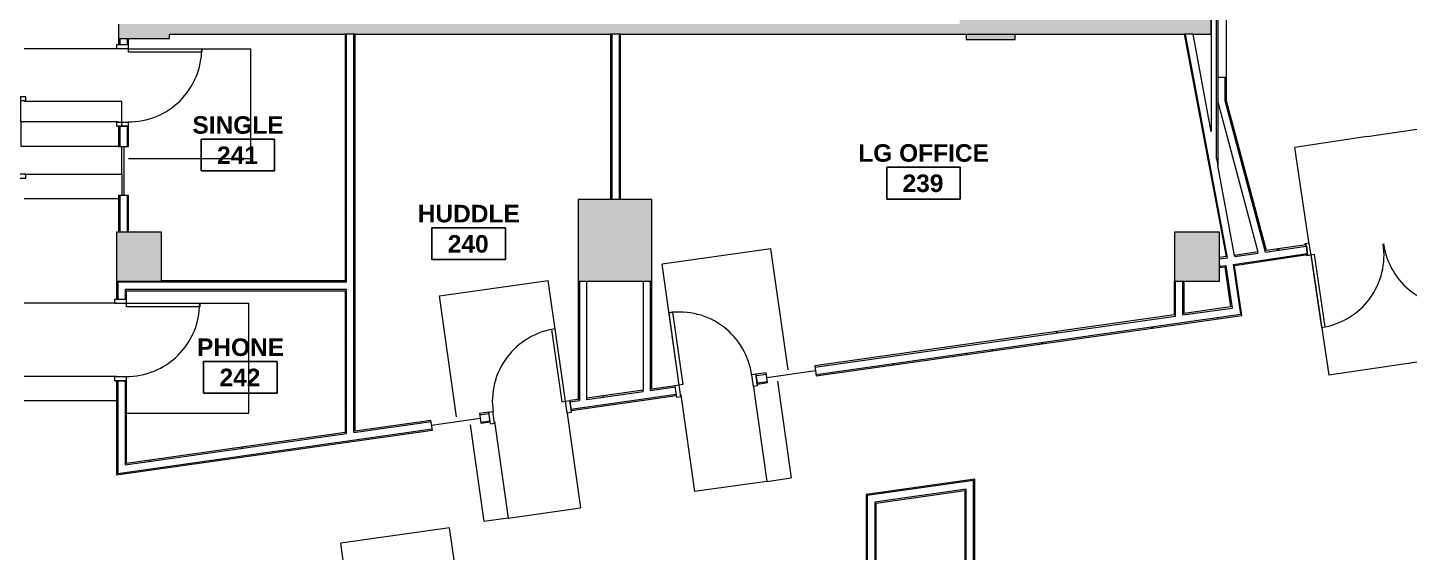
# Model space of a CAD drawing. Header units: inches. Extents: x 25331 to 28023, y 11893 to 13691.
# Drawn here: x 26046 to 26722, y 12508 to 12765 of the extents above; entities that cross this region are included whole.
import ezdxf

# ---------------------------------------------------------------- set-up
doc = ezdxf.new("R2010")
doc.units = ezdxf.units.IN
doc.header["$MEASUREMENT"] = 0
for name, color, linetype, lineweight in [('A-AREA-IDEN', 1, 'Continuous', 9), ('A-DETL-GENF', 247, 'Continuous', 9), ('A-DETL-MEDM', 8, 'Continuous', 13), ('A-DOOR', 8, 'Continuous', 13), ('A-DOOR-FRAM', 8, 'Continuous', 20), ('A-GENM', 8, 'Continuous', 13), ('A-GLAZ', 8, 'Continuous', 13), ('A-WALL', 8, 'Continuous', 13), ('A-WALL-PATT', 8, 'Continuous', 13), ('I-WALL', 8, 'Continuous', 13), ('S-COLS', 8, 'Continuous', 13)]:
    doc.layers.add(name, color=color, linetype=linetype, lineweight=lineweight)
doc.styles.add('Swis721 Lt BT_B', font='', dxfattribs={"height": 8.583975})
doc.styles.get('Swis721 Lt BT_B').set_extended_font_data('Swis721 Lt BT', bold=True)
pattern_1 = [(0, (0, 0), (30.72, 7.68), [1.267, -21.773, 1.267, -21.773, -122.88]), (0, (0, 0), (30.72, 7.68), [-46.08, 1.267, -44.813, 1.267, -21.773, -53.76]), (0, (0, 0), (30.72, 7.68), [-115.2, 1.267, -14.093, 1.267, -37.133]), (120, (11.52, 3.84), (-22.0110751, 22.7643004), [1.267, -21.773, 1.267, -21.773, -122.88]), (120, (11.52, 3.84), (-22.0110751, 22.7643004), [-46.08, 1.267, -44.813, 1.267, -21.773, -53.76]), (120, (11.52, 3.84), (-22.0110751, 22.7643004), [-115.2, 1.267, -14.093, 1.267, -37.133]), (240, (15.36, 19.2), (-8.7089249, -30.4443004), [1.267, -21.773, 1.267, -21.773, -122.88]), (240, (15.36, 19.2), (-8.7089249, -30.4443004), [-46.08, 1.267, -44.813, 1.267, -21.773, -53.76]), (240, (15.36, 19.2), (-8.7089249, -30.4443004), [-115.2, 1.267, -14.093, 1.267, -37.133])]

# ---------------------------------------------------------------- blocks, each defined once
blk = doc.blocks.new('Single Flush - OTJ_SOLIDFLUSH_ALUM-4900275-FIRST FLOOR CONSTRUCTION')
at = {"layer": 'A-DOOR'}
for p, q in [((16.16, -2.44), (17.91, -2.44)), ((16.16, -38.25), (16.16, -2.44)), ((17.91, -2.44), (17.91, -38.25)), ((17.91, -38.25), (16.16, -38.25))]:
    blk.add_line(p, q, dxfattribs=at)
blk.add_arc((17.91, -2.44), 35.81, 179.5, 270, dxfattribs=at)
at = {"layer": 'A-DOOR-FRAM'}
for p, q in [((-20, 3.31), (-20, -2.44)), ((-20, 3.31), (-18, 3.31)), ((-18, 3.31), (-18, -2.44)), ((18, 3.31), (18, -2.44)), ((18, 3.31), (20, 3.31)), ((20, 3.31), (20, -2.44)), ((-20, -2.44), (-18, -2.44)), ((18, -2.44), (20, -2.44))]:
    blk.add_line(p, q, dxfattribs=at)
at = {"layer": 'A-GENM'}
for p, q in [((-17.91, 50.25), (-29.91, 50.25)), ((-29.91, 2.44), (-29.91, 50.25)), ((-17.91, 50.25), (17.91, 50.25)), ((-17.91, 2.44), (-17.91, 50.25)), ((17.91, 2.44), (17.91, 50.25)), ((17.87, 2.44), (17.91, 2.44)), ((-35.91, -2.44), (-35.91, -62.25)), ((17.87, -2.44), (17.91, -2.44)), ((17.91, -2.44), (17.91, -62.25)), ((-35.91, -62.25), (17.91, -62.25))]:
    blk.add_line(p, q, dxfattribs=at)
blk = doc.blocks.new('Single Flush - OTJ_SOLIDFLUSH_ALUM-V1-FIRST FLOOR CONSTRUCTION')
at = {"layer": 'A-DOOR'}
for p, q in [((16.16, 38.25), (16.16, 2.44)), ((17.91, 38.25), (16.16, 38.25)), ((17.91, 2.44), (17.91, 38.25)), ((16.16, 2.44), (17.91, 2.44))]:
    blk.add_line(p, q, dxfattribs=at)
blk.add_arc((17.91, 2.44), 35.81, 90, 180.5, dxfattribs=at)
at = {"layer": 'A-DOOR-FRAM'}
for p, q in [((-20, -3.31), (-20, 2.44)), ((-20, 2.44), (-18, 2.44)), ((-18, -3.31), (-18, 2.44)), ((18, -3.31), (18, 2.44)), ((18, 2.44), (20, 2.44)), ((20, -3.31), (20, 2.44)), ((-20, -3.31), (-18, -3.31)), ((18, -3.31), (20, -3.31))]:
    blk.add_line(p, q, dxfattribs=at)
at = {"layer": 'A-GENM'}
for p, q in [((-35.91, 62.25), (17.91, 62.25)), ((-35.91, 2.44), (-35.91, 62.25)), ((17.91, 2.44), (17.91, 62.25)), ((17.87, 2.44), (17.91, 2.44)), ((-29.91, -2.44), (-29.91, -48.69)), ((-17.91, -2.44), (-17.91, -50.25)), ((17.87, -2.44), (17.91, -2.44)), ((17.91, -2.44), (17.91, -50.25)), ((-17.91, -50.25), (-28.4, -50.25)), ((-17.91, -50.25), (-4.4, -50.25)), ((5.6, -50.25), (17.91, -50.25))]:
    blk.add_line(p, q, dxfattribs=at)
blk = doc.blocks.new('Frameless opening with glazing - 24_ x 96_-4900874-FIRST FLOOR CONSTRUCTION')
at = {"layer": 'A-GLAZ'}
blk.add_line((-13.5, 0.0625), (10.5, 0.0625), dxfattribs=at)
blk = doc.blocks.new('Double Flush w-Skinny Lite - Int-N-LDMF-36_ x 84_-4914563-FIRST FLOOR CONSTRUCTION')
at = {"layer": 'A-DOOR'}
for p, q in [((16.16, -2.94), (17.91, -2.94)), ((16.16, -38.75), (16.16, -2.94)), ((17.91, -2.94), (17.91, -38.75)), ((17.91, -38.75), (16.16, -38.75))]:
    blk.add_line(p, q, dxfattribs=at)
blk.add_arc((17.91, -2.94), 35.81, 179.5, 270, dxfattribs=at)
at = {"layer": 'A-DOOR-FRAM'}
for p, q in [((-20, 2.94), (-20, 2.44)), ((-20, 2.94), (-18, 2.94)), ((-20, 2.44), (-19.5, 2.44)), ((-19.5, 2.44), (-19.5, -2.44)), ((-18, 2.94), (-18, -2.94)), ((18, 2.94), (18, -2.94)), ((18, 2.94), (20, 2.94)), ((19.5, 2.44), (19.5, -2.44)), ((19.5, 2.44), (20, 2.44)), ((20, 2.94), (20, 2.44)), ((-20, -2.94), (-20, -2.44)), ((-20, -2.44), (-19.5, -2.44)), ((-20, -2.94), (-18, -2.94)), ((18, -2.94), (20, -2.94)), ((19.5, -2.44), (20, -2.44)), ((20, -2.94), (20, -2.44))]:
    blk.add_line(p, q, dxfattribs=at)
at = {"layer": 'A-GENM'}
for p, q in [((-17.91, 50.25), (-29.91, 50.25)), ((-29.91, 2.44), (-29.91, 50.25)), ((-17.91, 50.25), (17.91, 50.25)), ((-17.91, 2.44), (-17.91, 50.25)), ((17.91, 2.44), (17.91, 50.25)), ((17.87, 2.44), (17.91, 2.44)), ((-35.91, -2.44), (-35.91, -62.25)), ((17.87, -2.44), (17.91, -2.44)), ((17.91, -2.44), (17.91, -62.25)), ((-35.91, -62.25), (17.91, -62.25))]:
    blk.add_line(p, q, dxfattribs=at)
blk = doc.blocks.new('Double Flush - Int-F-WDMF-72_ x 84_-5075915-FIRST FLOOR CONSTRUCTION')
at = {"layer": 'A-DOOR'}
for p, q in [((-35.91, 38.75), (-34.16, 38.75)), ((-35.91, 2.94), (-35.91, 38.75)), ((-34.16, 38.75), (-34.16, 2.94)), ((34.16, 38.75), (34.16, 2.94)), ((35.91, 38.75), (34.16, 38.75)), ((35.91, 2.94), (35.91, 38.75)), ((-34.16, 2.94), (-35.91, 2.94)), ((34.16, 2.94), (35.91, 2.94))]:
    blk.add_line(p, q, dxfattribs=at)
for centre, start, end in [((-35.91, 2.94), 359.5, 90), ((35.91, 2.94), 90, 180.5)]:
    blk.add_arc(centre, 35.81, start, end, dxfattribs=at)
at = {"layer": 'A-DOOR-FRAM'}
for p, q in [((-38, 2.94), (-36, 2.94)), ((-38, 2.94), (-38, 2.44)), ((-38, 2.44), (-37.5, 2.44)), ((-37.5, -2.44), (-37.5, 2.44)), ((-36, -2.94), (-36, 2.94)), ((36, -2.94), (36, 2.94)), ((36, 2.94), (38, 2.94)), ((37.5, 2.44), (38, 2.44)), ((37.5, -2.44), (37.5, 2.44)), ((38, 2.94), (38, 2.44)), ((-38, -2.44), (-37.5, -2.44)), ((-38, -2.94), (-38, -2.44)), ((-38, -2.94), (-36, -2.94)), ((36, -2.94), (38, -2.94)), ((37.5, -2.44), (38, -2.44)), ((38, -2.94), (38, -2.44))]:
    blk.add_line(p, q, dxfattribs=at)
at = {"layer": 'A-GENM'}
for p, q in [((-35.91, 62.44), (35.91, 62.44)), ((-35.91, 2.44), (-35.91, 62.44)), ((35.91, 2.44), (35.91, 62.44)), ((35.87, 2.44), (35.91, 2.44)), ((-35.91, -2.44), (-35.91, -50.44)), ((35.87, -2.44), (35.91, -2.44)), ((35.91, -2.44), (35.91, -50.44)), ((0.09, -50.44), (-35.91, -50.44)), ((0.09, -50.44), (35.91, -50.44))]:
    blk.add_line(p, q, dxfattribs=at)
blk = doc.blocks.new('Single Flush - OTJ_SOLIDFLUSH_ALUM-V5-FIRST FLOOR CONSTRUCTION')
at = {"layer": 'A-DOOR'}
for p, q in [((16.16, -2.44), (17.91, -2.44)), ((16.16, -38.25), (16.16, -2.44)), ((17.91, -2.44), (17.91, -38.25)), ((17.91, -38.25), (16.16, -38.25))]:
    blk.add_line(p, q, dxfattribs=at)
blk.add_arc((17.91, -2.44), 35.81, 179.5, 270, dxfattribs=at)
at = {"layer": 'A-DOOR-FRAM'}
for p, q in [((-20, 3.31), (-20, -2.44)), ((-20, 3.31), (-18, 3.31)), ((-18, 3.31), (-18, -2.44)), ((18, 3.31), (18, -2.44)), ((18, 3.31), (20, 3.31)), ((20, 3.31), (20, -2.44)), ((-20, -2.44), (-18, -2.44)), ((18, -2.44), (20, -2.44))]:
    blk.add_line(p, q, dxfattribs=at)
at = {"layer": 'A-GENM'}
for p, q in [((-29.91, 2.44), (-29.91, 47.71)), ((-17.91, 2.44), (-17.91, 47.71)), ((17.91, 2.44), (17.91, 47.71)), ((17.87, 2.44), (17.91, 2.44)), ((-35.91, -2.44), (-35.91, -62.25)), ((17.87, -2.44), (17.91, -2.44)), ((17.91, -2.44), (17.91, -62.25)), ((-35.91, -62.25), (17.91, -62.25))]:
    blk.add_line(p, q, dxfattribs=at)
blk = doc.blocks.new('Single Flush - OTJ_SOLIDFLUSH_ALUM-V6-FIRST FLOOR CONSTRUCTION')
at = {"layer": 'A-DOOR'}
for p, q in [((16.16, -2.44), (17.91, -2.44)), ((16.16, -38.25), (16.16, -2.44)), ((17.91, -2.44), (17.91, -38.25)), ((17.91, -38.25), (16.16, -38.25))]:
    blk.add_line(p, q, dxfattribs=at)
blk.add_arc((17.91, -2.44), 35.81, 179.5, 270, dxfattribs=at)
at = {"layer": 'A-DOOR-FRAM'}
for p, q in [((-20, 3.31), (-20, -2.44)), ((-20, 3.31), (-18, 3.31)), ((-18, 3.31), (-18, -2.44)), ((18, 3.31), (18, -2.44)), ((18, 3.31), (20, 3.31)), ((20, 3.31), (20, -2.44)), ((-20, -2.44), (-18, -2.44)), ((18, -2.44), (20, -2.44))]:
    blk.add_line(p, q, dxfattribs=at)
at = {"layer": 'A-GENM'}
for p, q in [((-17.91, 50.25), (-29.91, 50.25)), ((-29.91, 2.44), (-29.91, 50.25)), ((-17.91, 50.25), (-5.6, 50.25)), ((-17.91, 2.44), (-17.91, 50.25)), ((17.91, 2.44), (17.91, 48.69)), ((17.87, 2.44), (17.91, 2.44)), ((-35.91, -2.44), (-35.91, -62.25)), ((17.87, -2.44), (17.91, -2.44)), ((17.91, -2.44), (17.91, -62.25)), ((-35.91, -62.25), (17.91, -62.25))]:
    blk.add_line(p, q, dxfattribs=at)
blk = doc.blocks.new('Concrete-Rectangular-Column - 22_ X 25_-5105699-FIRST FLOOR CONSTRUCTION')
at = {"layer": 'S-COLS'}
blk.add_hatch(color=256, dxfattribs=at).paths.add_polyline_path([(12, -11), (12, 11), (-12, 11), (-12, -11), (9.17, -11)], flags=0)
for p, q in [((12, 11), (-12, 11)), ((-12, 11), (-12, -11)), ((12, -11), (12, 11)), ((-12, -11), (12, -11))]:
    blk.add_line(p, q, dxfattribs=at)
blk = doc.blocks.new('Concrete-Rectangular-Column - 36_ X 40_-5107973-FIRST FLOOR CONSTRUCTION')
at = {"layer": 'S-COLS'}
blk.add_hatch(color=256, dxfattribs=at).paths.add_polyline_path([(18, -20), (18, 20), (-18, 20), (-18, -20)], flags=0)
for p, q in [((18, 20), (-18, 20)), ((-18, 20), (-18, -20)), ((18, -20), (18, 20)), ((-18, -20), (18, -20))]:
    blk.add_line(p, q, dxfattribs=at)
blk = doc.blocks.new('Single Flush - OTJ_SOLIDFLUSH_ALUM-4900816-FIRST FLOOR CONSTRUCTION')
at = {"layer": 'A-DOOR'}
for p, q in [((16.16, 38.25), (16.16, 2.44)), ((17.91, 38.25), (16.16, 38.25)), ((17.91, 2.44), (17.91, 38.25)), ((16.16, 2.44), (17.91, 2.44))]:
    blk.add_line(p, q, dxfattribs=at)
blk.add_arc((17.91, 2.44), 35.81, 90, 180.5, dxfattribs=at)
at = {"layer": 'A-DOOR-FRAM'}
for p, q in [((-20, -3.31), (-20, 2.44)), ((-20, 2.44), (-18, 2.44)), ((-18, -3.31), (-18, 2.44)), ((18, -3.31), (18, 2.44)), ((18, 2.44), (20, 2.44)), ((20, -3.31), (20, 2.44)), ((-20, -3.31), (-18, -3.31)), ((18, -3.31), (20, -3.31))]:
    blk.add_line(p, q, dxfattribs=at)
at = {"layer": 'A-GENM'}
for p, q in [((-35.91, 62.25), (17.91, 62.25)), ((-35.91, 2.44), (-35.91, 62.25)), ((17.91, 2.44), (17.91, 62.25)), ((17.87, 2.44), (17.91, 2.44)), ((-29.91, -2.44), (-29.91, -50.25)), ((-17.91, -2.44), (-17.91, -50.25)), ((17.87, -2.44), (17.91, -2.44)), ((17.91, -2.44), (17.91, -50.25)), ((-17.91, -50.25), (-29.91, -50.25)), ((-17.91, -50.25), (17.91, -50.25))]:
    blk.add_line(p, q, dxfattribs=at)
blk = doc.blocks.new('Opening-Door - 102 x 245-5279857-FIRST FLOOR CONSTRUCTION')
at = {"layer": 'A-DETL-GENF'}
for p, q in [((122.18, 2.13), (-122.82, 2.13)), ((-122.82, -2.12), (122.18, -2.12))]:
    blk.add_line(p, q, dxfattribs=at)
at = {"layer": 'A-DETL-MEDM'}
for p, q in [((-122.82, 2.13), (-122.82, -2.12)), ((122.18, -2.12), (122.18, 2.13))]:
    blk.add_line(p, q, dxfattribs=at)
blk = doc.blocks.new('Room Tag - Room Name and Number-3379422-FIRST FLOOR CONSTRUCTION')
at = {"layer": 'A-AREA-IDEN'}
for p, q in [((-0.1881, -0.1636), (-0.1881, -0.0018)), ((-0.1881, -0.0018), (0.1869, -0.0018)), ((0.1869, -0.0018), (-0.1881, -0.0018)), ((-0.1881, -0.0018), (-0.1881, -0.1636)), ((0.1869, -0.0018), (0.1869, -0.1636)), ((0.1869, -0.1636), (0.1869, -0.0018)), ((0.1869, -0.1636), (-0.1881, -0.1636)), ((-0.1881, -0.1636), (0.1869, -0.1636))]:
    blk.add_line(p, q, dxfattribs=at)

msp = doc.modelspace()

# ---------------------------------------------------------------- hatches: boundary and pattern name
at = {"layer": 'A-WALL-PATT'}
for points in [[(26512.07, 12762.11), (26512.07, 12990.11), (26502.07, 12990.11), (26502.07, 12762.11), (26505.35, 12762.11)], [(26612.11, 12762.11), (26625.35, 12762.11), (26625.35, 12776.11), (26512.07, 12776.11), (26512.07, 12762.11), (26523.82, 12762.11)], [(26095.23, 12760.11), (26115.35, 12760.11), (26115.33, 12767.11), (26090.35, 12767.11), (26090.35, 12760.11), (26092.19, 12760.11)], [(26502.07, 12762.11), (26502.07, 12767.11), (26115.35, 12767.11), (26115.35, 12762.11), (26485.61, 12762.11)], [(26509.97, 12759.61), (26529.35, 12759.61), (26529.35, 12762.11), (26505.35, 12762.11), (26505.35, 12759.61)]]:
    msp.add_hatch(color=256, dxfattribs=at).paths.add_polyline_path(points, flags=0)
h = msp.add_hatch(dxfattribs=at)
h.set_pattern_fill('FP2_2', color=256, style=0, pattern_type=2)
h.set_pattern_definition(pattern_1)
h.paths.add_polyline_path([(26628.48, 12697.88), (26628.48, 12809.11), (26627.85, 12809.11), (26627.85, 12701.21)], flags=0)
h.paths.add_polyline_path([(26627.85, 12850.11), (26628.48, 12850.11), (26628.48, 12911.36), (26627.85, 12911.36), (26627.85, 12850.36)], flags=0)
h.paths.add_polyline_path([(26628.48, 12952.36), (26628.48, 12984.11), (26627.85, 12984.11), (26627.85, 12952.36)], flags=0)
h = msp.add_hatch(dxfattribs=at)
h.set_pattern_fill('FP2_2', color=256, style=0, pattern_type=2)
h.set_pattern_definition(pattern_1)
h.paths.add_polyline_path([(26201.33, 12567.07), (26201.96, 12567.16), (26201.96, 12637.05), (26201.33, 12637.05), (26201.33, 12567.16)], flags=0)
h.paths.add_polyline_path([(26201.96, 12640.68), (26201.96, 12762.11), (26201.33, 12762.11), (26201.33, 12640.68)], flags=0)
h = msp.add_hatch(dxfattribs=at)
h.set_pattern_fill('FP2_2', color=256, style=0, pattern_type=2)
h.set_pattern_definition(pattern_1)
h.paths.add_polyline_path([(26205.58, 12567.67), (26206.21, 12567.76), (26206.21, 12762.11), (26205.58, 12762.11), (26205.58, 12567.68)], flags=0)
h = msp.add_hatch(dxfattribs=at)
h.set_pattern_fill('FP2_2', color=256, style=0, pattern_type=2)
h.set_pattern_definition(pattern_1)
h.paths.add_polyline_path([(26331.14, 12681.23), (26331.77, 12681.23), (26331.77, 12762.11), (26331.14, 12762.11)], flags=0)
h = msp.add_hatch(dxfattribs=at)
h.set_pattern_fill('FP2_2', color=256, style=0, pattern_type=2)
h.set_pattern_definition(pattern_1)
h.paths.add_polyline_path([(26336.02, 12681.23), (26336.02, 12762.11), (26335.39, 12762.11), (26335.39, 12681.23)], flags=0)
h = msp.add_hatch(dxfattribs=at)
h.set_pattern_fill('FP2_2', color=256, style=0, pattern_type=2)
h.set_pattern_definition(pattern_1)
h.paths.add_polyline_path([(26632.54, 12653.2), (26633.15, 12653.29), (26612.74, 12762.11), (26612.11, 12762.11), (26629.35, 12670.16)], flags=0)
h = msp.add_hatch(dxfattribs=at)
h.set_pattern_fill('FP2_2', color=256, style=0, pattern_type=2)
h.set_pattern_definition(pattern_1)
h.paths.add_polyline_path([(26651.77, 12656.05), (26652.4, 12656.14), (26632.73, 12729.54), (26632.1, 12729.45), (26641.72, 12693.56)], flags=0)
h = msp.add_hatch(dxfattribs=at)
h.set_pattern_fill('FP2_2', color=256, style=0, pattern_type=2)
h.set_pattern_definition(pattern_1)
h.paths.add_polyline_path([(26629.35, 12652.09), (26633.27, 12652.67), (26633.15, 12653.29), (26629.35, 12652.73), (26629.35, 12652.17)], flags=0)
h.paths.add_polyline_path([(26636.86, 12653.21), (26648.33, 12654.9), (26648.16, 12655.51), (26636.74, 12653.82), (26636.84, 12653.29)], flags=0)
h.paths.add_polyline_path([(26651.94, 12655.44), (26671.83, 12658.39), (26671.74, 12659.01), (26651.77, 12656.05)], flags=0)
h.paths.add_polyline_path([(26746.02, 12669.38), (26763.6, 12671.98), (26763.6, 12672.62), (26745.93, 12670)], flags=0)
h.paths.add_polyline_path([(26767.23, 12672.52), (26767.85, 12672.62), (26767.85, 12673.25), (26767.23, 12673.15), (26767.23, 12672.61)], flags=0)
h = msp.add_hatch(dxfattribs=at)
h.set_pattern_fill('FP2_2', color=256, style=0, pattern_type=2)
h.set_pattern_definition(pattern_1)
h.paths.add_polyline_path([(26629.56, 12647.83), (26632.51, 12648.26), (26632.41, 12648.88), (26629.46, 12648.45), (26629.51, 12648.17)], flags=0)
h.paths.add_polyline_path([(26636.09, 12648.8), (26672.45, 12654.18), (26672.36, 12654.8), (26636, 12649.41), (26636.08, 12648.89)], flags=0)
h.paths.add_polyline_path([(26746.64, 12665.18), (26756.58, 12666.65), (26756.49, 12667.27), (26746.55, 12665.79)], flags=0)
h.paths.add_polyline_path([(26760.17, 12667.18), (26770.35, 12668.69), (26770.35, 12669.32), (26760.08, 12667.8), (26760.16, 12667.27)], flags=0)
h = msp.add_hatch(dxfattribs=at)
h.set_pattern_fill('FP2_2', color=256, style=0, pattern_type=2)
h.set_pattern_definition(pattern_1)
h.paths.add_polyline_path([(26634.79, 12628.56), (26635.41, 12628.65), (26632.51, 12648.26), (26631.89, 12648.17), (26634.78, 12628.65)], flags=0)
h = msp.add_hatch(dxfattribs=at)
h.set_pattern_fill('FP2_2', color=256, style=0, pattern_type=2)
h.set_pattern_definition(pattern_1)
h.paths.add_polyline_path([(26639.62, 12624.95), (26640.24, 12625.04), (26636.71, 12648.89), (26636.09, 12648.8), (26639.61, 12625.04)], flags=0)
h = msp.add_hatch(dxfattribs=at)
h.set_pattern_fill('FP2_2', color=256, style=0, pattern_type=2)
h.set_pattern_definition(pattern_1)
h.paths.add_polyline_path([(26089.37, 12546.9), (26089.99, 12546.98), (26089.99, 12592.43), (26089.37, 12592.43), (26089.37, 12546.9)], flags=0)
h.paths.add_polyline_path([(26089.99, 12632.43), (26089.99, 12640.68), (26089.37, 12640.68), (26089.37, 12632.43)], flags=0)
h = msp.add_hatch(dxfattribs=at)
h.set_pattern_fill('FP2_2', color=256, style=0, pattern_type=2)
h.set_pattern_definition(pattern_1)
h.paths.add_polyline_path([(26201.33, 12640.68), (26201.33, 12641.3), (26111.3, 12641.3), (26111.3, 12640.68), (26157.76, 12640.68)], flags=0)
h = msp.add_hatch(dxfattribs=at)
h.set_pattern_fill('FP2_2', color=256, style=0, pattern_type=2)
h.set_pattern_definition(pattern_1)
h.paths.add_polyline_path([(26157.76, 12636.43), (26201.33, 12636.43), (26201.33, 12637.05), (26111.3, 12637.05), (26111.3, 12636.43), (26114.24, 12636.43)], flags=0)
h = msp.add_hatch(dxfattribs=at)
h.set_pattern_fill('FP2_2', color=256, style=0, pattern_type=2)
h.set_pattern_definition(pattern_1)
h.paths.add_polyline_path([(26315.37, 12582.62), (26316, 12582.71), (26316, 12641.23), (26315.37, 12641.23), (26315.37, 12582.66)], flags=0)
h = msp.add_hatch(dxfattribs=at)
h.set_pattern_fill('FP2_2', color=256, style=0, pattern_type=2)
h.set_pattern_definition(pattern_1)
h.paths.add_polyline_path([(26350.75, 12588.27), (26351.37, 12588.36), (26351.37, 12641.23), (26350.75, 12641.23), (26350.75, 12589.36)], flags=0)
h = msp.add_hatch(dxfattribs=at)
h.set_pattern_fill('FP2_2', color=256, style=0, pattern_type=2)
h.set_pattern_definition(pattern_1)
h.paths.add_polyline_path([(26315.37, 12578.32), (26363.48, 12585.15), (26363.39, 12585.77), (26315.37, 12578.96), (26315.37, 12578.41)], flags=0)
h.paths.add_polyline_path([(26403.08, 12590.77), (26408.13, 12591.48), (26408.04, 12592.1), (26402.99, 12591.39)], flags=0)
h.paths.add_polyline_path([(26431.89, 12594.85), (26640.33, 12624.42), (26640.24, 12625.04), (26431.8, 12595.47)], flags=0)
h = msp.add_hatch(dxfattribs=at)
h.set_pattern_fill('FP2_2', color=256, style=0, pattern_type=2)
h.set_pattern_definition(pattern_1)
h.paths.add_polyline_path([(26319.62, 12583.22), (26347.12, 12587.12), (26347.12, 12587.75), (26319.62, 12583.85)], flags=0)
h.paths.add_polyline_path([(26350.75, 12587.64), (26362.88, 12589.36), (26362.79, 12589.98), (26350.75, 12588.27), (26350.75, 12587.75)], flags=0)
h.paths.add_polyline_path([(26402.49, 12594.98), (26407.53, 12595.69), (26407.44, 12596.31), (26402.4, 12595.59), (26402.42, 12595.47)], flags=0)
h.paths.add_polyline_path([(26431.29, 12599.06), (26607.85, 12624.11), (26607.85, 12624.74), (26431.21, 12599.68)], flags=0)
h.paths.add_polyline_path([(26611.48, 12624.62), (26635.5, 12628.03), (26635.41, 12628.65), (26611.48, 12625.25), (26611.48, 12624.65)], flags=0)
h = msp.add_hatch(dxfattribs=at)
h.set_pattern_fill('FP2_2', color=256, style=0, pattern_type=2)
h.set_pattern_definition(pattern_1)
h.paths.add_polyline_path([(26093.62, 12551.16), (26201.96, 12566.53), (26201.96, 12567.16), (26093.62, 12551.79), (26093.62, 12551.28)], flags=0)
h.paths.add_polyline_path([(26205.58, 12567.04), (26243.36, 12572.4), (26243.27, 12573.02), (26205.58, 12567.67), (26205.58, 12567.07)], flags=0)
h.paths.add_polyline_path([(26267.12, 12575.77), (26271.7, 12576.42), (26271.61, 12577.04), (26267.03, 12576.39)], flags=0)
h.paths.add_polyline_path([(26311.3, 12582.04), (26315.37, 12582.62), (26315.37, 12583.25), (26311.22, 12582.62)], flags=0)
h = msp.add_hatch(dxfattribs=at)
h.set_pattern_fill('FP2_2', color=256, style=0, pattern_type=2)
h.set_pattern_definition(pattern_1)
h.paths.add_polyline_path([(26089.37, 12546.26), (26243.96, 12568.19), (26243.87, 12568.81), (26089.37, 12546.87)], flags=0)
h.paths.add_polyline_path([(26267.72, 12571.56), (26272.29, 12572.21), (26272.21, 12572.83), (26267.63, 12572.18)], flags=0)
h.paths.add_polyline_path([(26311.9, 12577.83), (26315.37, 12578.32), (26315.37, 12578.96), (26311.81, 12578.45), (26311.83, 12578.32)], flags=0)
h = msp.add_hatch(dxfattribs=at)
h.set_pattern_fill('FP2_2', color=256, style=0, pattern_type=2)
h.set_pattern_definition(pattern_1)
h.paths.add_polyline_path([(26456.31, 12536.08), (26509.52, 12543.62), (26509.52, 12544.26), (26456.31, 12536.71), (26456.31, 12536.17)], flags=0)
h = msp.add_hatch(dxfattribs=at)
h.set_pattern_fill('FP2_2', color=256, style=0, pattern_type=2)
h.set_pattern_definition(pattern_1)
h.paths.add_polyline_path([(26508.89, 12491.39), (26509.52, 12491.48), (26509.52, 12543.62), (26508.89, 12543.54), (26508.89, 12491.48)], flags=0)
h = msp.add_hatch(dxfattribs=at)
h.set_pattern_fill('FP2_2', color=256, style=0, pattern_type=2)
h.set_pattern_definition(pattern_1)
h.paths.add_polyline_path([(26456.31, 12293.79), (26456.93, 12293.79), (26456.93, 12440.39), (26456.31, 12440.39), (26456.31, 12297.52)], flags=0)
h.paths.add_polyline_path([(26456.93, 12480.39), (26456.93, 12484.65), (26456.31, 12484.56), (26456.31, 12480.39)], flags=0)
h.paths.add_polyline_path([(26456.31, 12488.22), (26456.93, 12488.31), (26456.93, 12536.17), (26456.31, 12536.08), (26456.31, 12488.31)], flags=0)
h = msp.add_hatch(dxfattribs=at)
h.set_pattern_fill('FP2_2', color=256, style=0, pattern_type=2)
h.set_pattern_definition(pattern_1)
h.paths.add_polyline_path([(26504.64, 12495.08), (26505.27, 12495.17), (26505.27, 12538.73), (26504.64, 12538.64), (26504.64, 12495.17)], flags=0)

# ---------------------------------------------------------------- linework, layer by layer
at = {"layer": 'A-WALL'}
for p, q in [((26625.35, 12762.11), (26625.35, 12808.86)), ((26627.85, 12701.21), (26627.85, 12809.11)), ((26090.35, 12767.11), (26090.35, 12760.11)), ((26090.35, 12760.11), (26115.35, 12760.11)), ((26090.98, 12760.11), (26090.98, 12757.11)), ((26094.6, 12760.11), (26094.6, 12757.11)), ((26115.35, 12760.11), (26115.35, 12762.11)), ((26206.21, 12762.11), (26201.33, 12762.11)), ((26201.96, 12640.68), (26201.96, 12762.11)), ((26205.58, 12567.04), (26205.58, 12762.11)), ((26336.02, 12762.11), (26331.14, 12762.11)), ((26331.77, 12762.11), (26331.77, 12681.23)), ((26335.39, 12762.11), (26335.39, 12681.23)), ((26502.07, 12762.11), (26612.11, 12762.11)), ((26616.43, 12762.11), (26612.11, 12762.11)), ((26633.27, 12652.67), (26612.74, 12762.11)), ((26616.43, 12762.11), (26625.35, 12762.11)), ((26632.1, 12729.45), (26632.1, 12741.13)), ((26651.94, 12655.44), (26632.1, 12729.45)), ((26090.98, 12717.11), (26090.98, 12707.11)), ((26094.6, 12717.11), (26094.6, 12707.11)), ((26627.85, 12701.21), (26628.48, 12697.88)), ((26090.98, 12683.11), (26090.98, 12665.23)), ((26094.6, 12683.11), (26094.6, 12665.23)), ((26651.94, 12655.44), (26671.83, 12658.39)), ((26629.35, 12652.09), (26633.27, 12652.67)), ((26636, 12649.41), (26672.36, 12654.8)), ((26636.86, 12653.21), (26636.74, 12653.82)), ((26636.86, 12653.21), (26648.33, 12654.9)), ((26648.33, 12654.9), (26648.16, 12655.51)), ((26629.46, 12648.45), (26632.41, 12648.88)), ((26632.41, 12648.88), (26635.5, 12628.03)), ((26636, 12649.41), (26639.62, 12624.95)), ((26089.99, 12640.68), (26089.99, 12632.43)), ((26201.96, 12637.05), (26093.62, 12637.05)), ((26093.62, 12637.05), (26093.62, 12632.43)), ((26201.96, 12640.68), (26111.3, 12640.68)), ((26201.96, 12566.53), (26201.96, 12637.05)), ((26316, 12641.23), (26316, 12582.71)), ((26350.75, 12587.64), (26350.75, 12641.23)), ((26607.85, 12624.11), (26607.85, 12641.01)), ((26611.48, 12624.62), (26611.48, 12641.01)), ((26431.29, 12599.06), (26607.85, 12624.11)), ((26431.8, 12595.47), (26639.62, 12624.95)), ((26611.48, 12624.62), (26635.5, 12628.03)), ((26089.99, 12592.43), (26089.99, 12546.98)), ((26093.62, 12592.43), (26093.62, 12551.16)), ((26402.49, 12594.98), (26407.53, 12595.69)), ((26402.99, 12591.39), (26408.04, 12592.1)), ((26311.81, 12578.45), (26363.39, 12585.77)), ((26319.62, 12583.22), (26347.12, 12587.12)), ((26319.62, 12583.22), (26319.62, 12583.85)), ((26347.12, 12587.12), (26347.12, 12587.75)), ((26350.75, 12587.64), (26362.88, 12589.36)), ((26267.12, 12575.77), (26271.7, 12576.42)), ((26311.3, 12582.04), (26316, 12582.71)), ((26205.58, 12567.04), (26243.36, 12572.4)), ((26267.63, 12572.18), (26272.21, 12572.83)), ((26089.99, 12546.98), (26243.87, 12568.81)), ((26093.62, 12551.16), (26201.96, 12566.53)), ((26508.89, 12543.54), (26456.93, 12536.17)), ((26508.89, 12492.02), (26508.89, 12543.54)), ((26456.93, 12536.17), (26456.93, 12488.31)), ((26505.27, 12539.36), (26460.56, 12533.02)), ((26505.27, 12495.17), (26505.27, 12539.36)), ((26460.56, 12533.02), (26460.56, 12488.83))]:
    msp.add_line(p, q, dxfattribs=at)
at = {"layer": 'I-WALL'}
for p, q in [((26625.35, 12809.11), (26625.35, 12714.54)), ((26090.35, 12760.11), (26090.35, 12757.11)), ((26095.23, 12757.11), (26095.23, 12760.11)), ((26115.35, 12762.11), (26201.33, 12762.11)), ((26201.33, 12762.11), (26201.33, 12641.3)), ((26206.21, 12762.11), (26331.14, 12762.11)), ((26206.21, 12567.76), (26206.21, 12762.11)), ((26331.14, 12762.11), (26331.14, 12681.23)), ((26336.02, 12762.11), (26502.07, 12762.11)), ((26336.02, 12681.23), (26336.02, 12762.11)), ((26505.35, 12762.11), (26505.35, 12759.61)), ((26505.35, 12759.61), (26529.35, 12759.61)), ((26529.35, 12759.61), (26529.35, 12762.11)), ((26612.11, 12762.11), (26632.54, 12653.2)), ((26625.35, 12714.54), (26616.43, 12762.11)), ((26090.35, 12757.11), (26095.23, 12757.11)), ((26628.48, 12741.13), (26628.48, 12697.88)), ((26632.73, 12729.54), (26632.73, 12741.13)), ((26628.48, 12728.98), (26648.16, 12655.51)), ((26652.4, 12656.14), (26632.73, 12729.54)), ((26095.23, 12717.11), (26090.35, 12717.11)), ((26090.35, 12717.11), (26090.35, 12707.11)), ((26095.23, 12707.11), (26095.23, 12717.11)), ((26090.35, 12707.11), (26095.23, 12707.11)), ((26636.74, 12653.82), (26628.48, 12697.88)), ((26095.23, 12683.11), (26090.35, 12683.11)), ((26090.35, 12683.11), (26090.35, 12665.23)), ((26095.23, 12665.23), (26095.23, 12683.11)), ((26671.74, 12659.01), (26652.4, 12656.14)), ((26672.45, 12654.18), (26671.74, 12659.01)), ((26632.54, 12653.2), (26629.35, 12652.73)), ((26636.71, 12648.89), (26672.45, 12654.18)), ((26648.16, 12655.51), (26636.74, 12653.82)), ((26629.35, 12649.2), (26629.56, 12647.83)), ((26629.56, 12647.83), (26631.89, 12648.17)), ((26631.89, 12648.17), (26634.79, 12628.56)), ((26640.33, 12624.42), (26636.71, 12648.89)), ((26089.37, 12640.68), (26089.37, 12632.43)), ((26111.3, 12640.68), (26089.37, 12640.68)), ((26201.33, 12641.3), (26111.3, 12641.3)), ((26111.3, 12641.23), (26111.3, 12640.68)), ((26315.37, 12641.23), (26315.37, 12583.25)), ((26319.62, 12583.85), (26319.62, 12641.23)), ((26347.12, 12641.23), (26347.12, 12587.75)), ((26351.37, 12588.36), (26351.37, 12641.23)), ((26607.23, 12641.01), (26607.23, 12624.65)), ((26612.1, 12641.01), (26607.23, 12641.01)), ((26612.1, 12625.34), (26612.1, 12641.01)), ((26089.37, 12632.43), (26094.24, 12632.43)), ((26094.24, 12636.43), (26201.33, 12636.43)), ((26094.24, 12632.43), (26094.24, 12636.43)), ((26201.33, 12636.43), (26201.33, 12567.07)), ((26607.23, 12624.65), (26431.21, 12599.68)), ((26431.89, 12594.85), (26640.33, 12624.42)), ((26634.79, 12628.56), (26612.1, 12625.34)), ((26407.44, 12596.31), (26402.4, 12595.59)), ((26408.13, 12591.48), (26407.44, 12596.31)), ((26431.21, 12599.68), (26431.89, 12594.85)), ((26094.24, 12592.43), (26089.37, 12592.43)), ((26089.37, 12592.43), (26089.37, 12546.26)), ((26094.24, 12551.88), (26094.24, 12592.43)), ((26362.79, 12589.98), (26351.37, 12588.36)), ((26363.48, 12585.15), (26362.79, 12589.98)), ((26402.4, 12595.59), (26403.08, 12590.77)), ((26403.08, 12590.77), (26408.13, 12591.48)), ((26315.37, 12583.25), (26311.21, 12582.66)), ((26311.9, 12577.83), (26363.48, 12585.15)), ((26347.12, 12587.75), (26319.62, 12583.85)), ((26271.61, 12577.04), (26267.03, 12576.39)), ((26267.03, 12576.39), (26267.72, 12571.56)), ((26272.29, 12572.21), (26271.61, 12577.04)), ((26311.21, 12582.66), (26311.9, 12577.83)), ((26243.27, 12573.02), (26206.21, 12567.76)), ((26243.96, 12568.19), (26243.27, 12573.02)), ((26267.72, 12571.56), (26272.29, 12572.21)), ((26089.37, 12546.26), (26243.96, 12568.19)), ((26201.33, 12567.07), (26094.24, 12551.88)), ((26509.52, 12544.26), (26456.31, 12536.71)), ((26509.52, 12491.48), (26509.52, 12544.26)), ((26456.31, 12536.71), (26456.31, 12488.85)), ((26461.18, 12532.48), (26504.64, 12538.64)), ((26504.64, 12538.64), (26504.64, 12495.71)), ((26461.18, 12489.55), (26461.18, 12532.48))]:
    msp.add_line(p, q, dxfattribs=at)

# ---------------------------------------------------------------- block references
at = {"layer": 'A-AREA-IDEN', "xscale": 95.99999999999994, "yscale": 95.99999999999994, "zscale": 95.99999999999994}
for p in [(26148.81, 12710.85), (26484.47, 12697.13), (26261.79, 12667.44), (26150.05, 12602)]:
    msp.add_blockref('Room Tag - Room Name and Number-3379422-FIRST FLOOR CONSTRUCTION', p, dxfattribs=at)
at = {"layer": 'A-DOOR'}
for name, p, rotation in [('Single Flush - OTJ_SOLIDFLUSH_ALUM-V6-FIRST FLOOR CONSTRUCTION', (26092.79, 12737.11), 90), ('Single Flush - OTJ_SOLIDFLUSH_ALUM-V1-FIRST FLOOR CONSTRUCTION', (26041.66, 12711.51), 90), ('Double Flush - Int-F-WDMF-72_ x 84_-5075915-FIRST FLOOR CONSTRUCTION', (26709.19, 12662.09), 188.4276827346335), ('Single Flush - OTJ_SOLIDFLUSH_ALUM-4900275-FIRST FLOOR CONSTRUCTION', (26382.94, 12590.37), 188.0739969258854), ('Single Flush - OTJ_SOLIDFLUSH_ALUM-4900816-FIRST FLOOR CONSTRUCTION', (26291.75, 12577.44), 8.073996925885666), ('Single Flush - OTJ_SOLIDFLUSH_ALUM-V5-FIRST FLOOR CONSTRUCTION', (26091.8, 12612.43), 90), ('Double Flush w-Skinny Lite - Int-N-LDMF-36_ x 84_-4914563-FIRST FLOOR CONSTRUCTION', (26225.59, 12453.66), 188.0739969258827)]:
    msp.add_blockref(name, p, dxfattribs=dict(at, rotation=rotation))
at = {"layer": 'A-GENM', "rotation": 270}
msp.add_blockref('Opening-Door - 102 x 245-5279857-FIRST FLOOR CONSTRUCTION', (26630.6, 12863.31), dxfattribs=at)
at = {"layer": 'A-GLAZ'}
for p, rotation in [((26092.79, 12693.61), 270), ((26418.18, 12595.37), 188.0739969258854), ((26254.01, 12572.08), 188.0739969258857)]:
    msp.add_blockref('Frameless opening with glazing - 24_ x 96_-4900874-FIRST FLOOR CONSTRUCTION', p, dxfattribs=dict(at, rotation=rotation))
at = {"layer": 'S-COLS'}
msp.add_blockref('Concrete-Rectangular-Column - 36_ X 40_-5107973-FIRST FLOOR CONSTRUCTION', (26333.37, 12661.23), dxfattribs=at)
at = {"layer": 'S-COLS', "rotation": 270}
for p in [(26100.3, 12653.23), (26618.35, 12653.23)]:
    msp.add_blockref('Concrete-Rectangular-Column - 22_ X 25_-5105699-FIRST FLOOR CONSTRUCTION', p, dxfattribs=at)

# ---------------------------------------------------------------- texts
at = {"layer": 'A-AREA-IDEN', "char_height": 8.584, "attachment_point": 2, "line_spacing_factor": 0.998538, "style": 'Swis721 Lt BT_B'}
for s, insert, width in [('SINGLE', (26148.82, 12721.99), 49.464), ('241', (26148.54, 12707.17), 23.004), ('LG OFFICE', (26484.48, 12708.27), 71.82), ('239', (26484.19, 12693.44), 23.004), ('HUDDLE', (26261.8, 12678.58), 56.592), ('240', (26261.52, 12663.75), 23.004), ('PHONE', (26150.06, 12613.14), 48.708), ('242', (26149.77, 12598.32), 23.004)]:
    msp.add_mtext(s, dxfattribs=dict(at, insert=insert, width=width))

doc.saveas('drawing.dxf')
